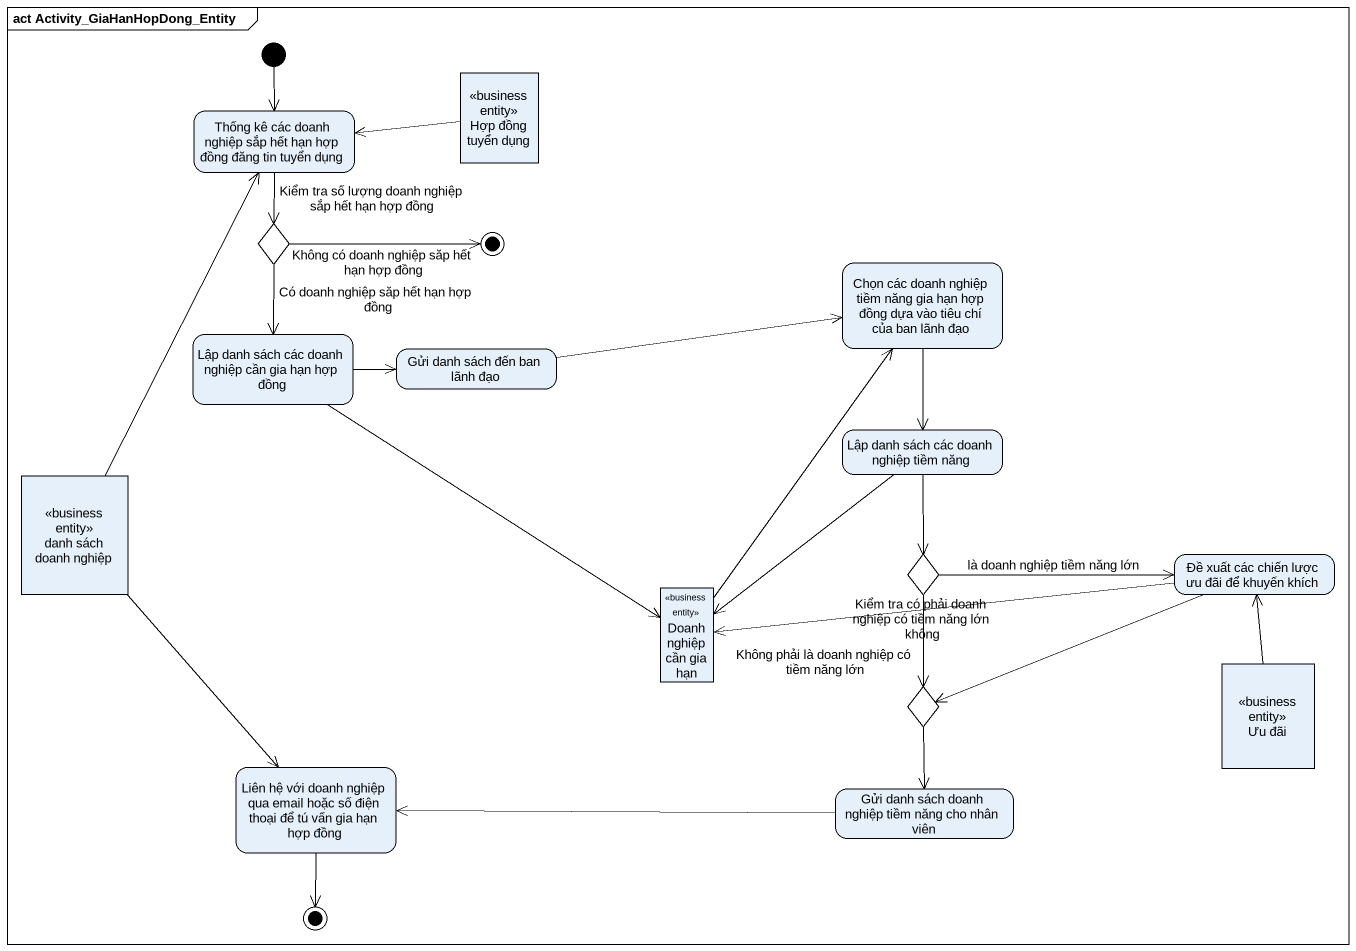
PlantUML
@startuml
mainframe act Activity_GiaHanHopDong_Entity
hide empty description
state "Hợp đồng tuyển dụng" as Hợp_đồng_tuyển_dụng <<business entity>>
state "Thống kê các doanh nghiệp sắp hết hạn hợp đồng đăng tin tuyển dụng" as Thống_kê_các_doanh_nghiệp
state choice1 <<choice>>
state final1 <<end>>
state "Chọn các doanh nghiệp tiềm năng gia hạn hợp đồng dựa vào tiêu chí của ban lãnh đạo" as Chọn_các_doanh_nghiệp_tiềm
state "Lập danh sách các doanh nghiệp cần gia hạn hợp đồng" as Lập_danh_sách_các_doanh
state "Gửi danh sách đến ban lãnh đạo" as Gửi_danh_sách_đến_ban_lãnh
state "Lập danh sách các doanh nghiệp tiềm năng" as Lập_danh_sách_các_doanh_2
state "danh sách doanh nghiệp" as danh_sách_doanh_nghiệp <<business entity>>
state "Kiểm tra có phải doanh nghiệp có tiềm năng lớn không" as Kiểm_tra_có_phải_doanh <<choice>>
state "Đề xuất các chiến lược ưu đãi để khuyến khích" as Đề_xuất_các_chiến_lược_ưu
state "Doanh nghiệp cần gia hạn" as Doanh_nghiệp_cần_gia_hạn <<business entity>>
state "Ưu đãi" as Ưu_đãi <<business entity>>
state choice2 <<choice>>
state "Liên hệ với doanh nghiệp qua email hoặc số điện thoại để tú vấn gia hạn hợp đồng" as Liên_hệ_với_doanh_nghiệp
state "Gửi danh sách doanh nghiệp tiềm năng cho nhân viên" as Gửi_danh_sách_doanh_nghiệp
state final2 <<end>>
[*] --> Thống_kê_các_doanh_nghiệp
Hợp_đồng_tuyển_dụng -left-> Thống_kê_các_doanh_nghiệp
Thống_kê_các_doanh_nghiệp --> choice1 : Kiểm tra số lượng doanh nghiệp sắp hết hạn hợp đồng
choice1 -right-> final1 : Không có doanh nghiệp săp hết hạn hợp đồng
choice1 --> Lập_danh_sách_các_doanh : Có doanh nghiệp săp hết hạn hợp đồng
Chọn_các_doanh_nghiệp_tiềm --> Lập_danh_sách_các_doanh_2
Lập_danh_sách_các_doanh -right-> Gửi_danh_sách_đến_ban_lãnh
Lập_danh_sách_các_doanh --> Doanh_nghiệp_cần_gia_hạn
Gửi_danh_sách_đến_ban_lãnh -right-> Chọn_các_doanh_nghiệp_tiềm
Lập_danh_sách_các_doanh_2 --> Kiểm_tra_có_phải_doanh
Lập_danh_sách_các_doanh_2 --> Doanh_nghiệp_cần_gia_hạn
danh_sách_doanh_nghiệp -up-> Thống_kê_các_doanh_nghiệp
danh_sách_doanh_nghiệp --> Liên_hệ_với_doanh_nghiệp
Kiểm_tra_có_phải_doanh -right-> Đề_xuất_các_chiến_lược_ưu : là doanh nghiệp tiềm năng lớn
Kiểm_tra_có_phải_doanh --> choice2 : Không phải là doanh nghiệp có tiềm năng lớn
Đề_xuất_các_chiến_lược_ưu -left-> Doanh_nghiệp_cần_gia_hạn
Đề_xuất_các_chiến_lược_ưu -left-> choice2
Doanh_nghiệp_cần_gia_hạn -up-> Chọn_các_doanh_nghiệp_tiềm
Ưu_đãi -up-> Đề_xuất_các_chiến_lược_ưu
choice2 --> Gửi_danh_sách_doanh_nghiệp
Liên_hệ_với_doanh_nghiệp --> final2
Gửi_danh_sách_doanh_nghiệp -left-> Liên_hệ_với_doanh_nghiệp
@enduml
